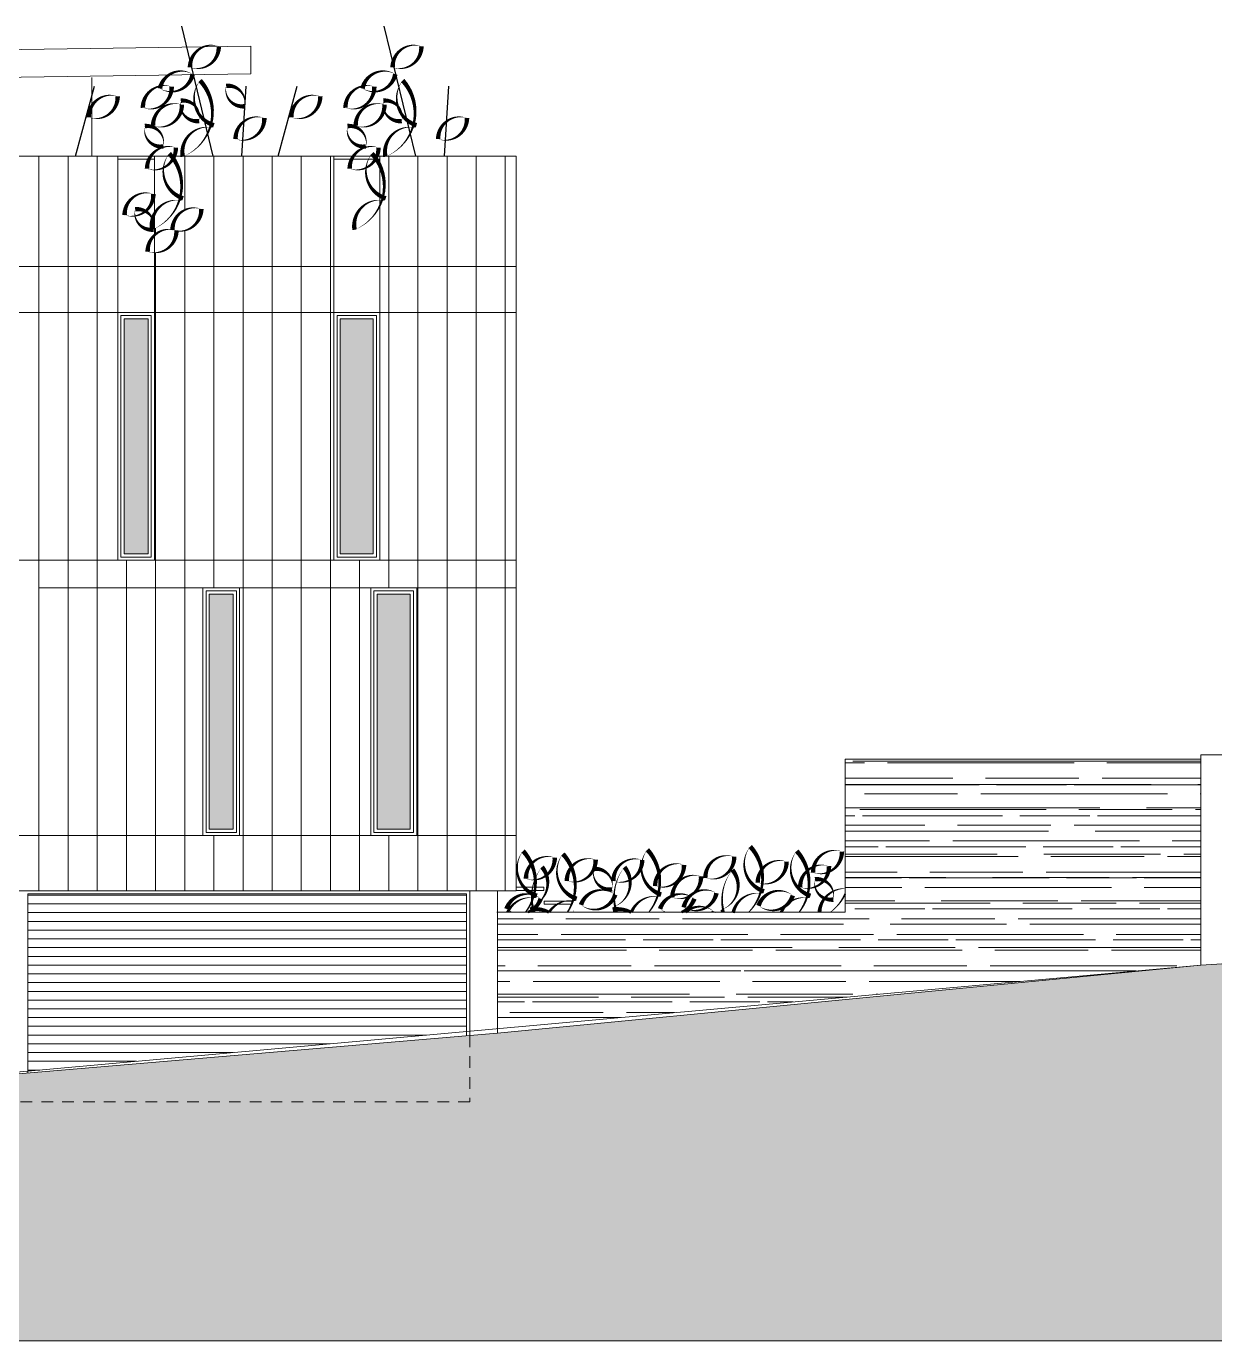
# Model space of a CAD drawing. Header units: metres. Extents: x -45 to 1930, y -347 to 488.
# Drawn here: x 122.42 to 135.36, y -257.27 to -242.95 of the extents above; entities that cross this region are included whole.
import ezdxf

# ---------------------------------------------------------------- set-up
doc = ezdxf.new("R2010")
doc.units = ezdxf.units.M
doc.linetypes.add('DASHED', pattern=[19.05, 12.7, -6.35])
doc.layers.add('FLOATINGWINDOWS', color=2, linetype='Continuous', plot=False)
for name, color, linetype in [('SRAFY', 3, 'Continuous'), ('srafy sklo', 252, 'Continuous'), ('SRAFY-TERÉN', 252, 'Continuous'), ('zariz.predmety', 203, 'Continuous'), ('ZARIZOVAKY', 251, 'Continuous'), ('ZDIVO', 1, 'Continuous')]:
    doc.layers.add(name, color=color, linetype=linetype)

msp = doc.modelspace()

# ---------------------------------------------------------------- hatches: boundary and pattern name
at = {"linetype": 'Continuous', "lineweight": 0}
h = msp.add_hatch(dxfattribs=at)
h.set_pattern_fill('LINE', color=252, scale=0.03, style=0)
h.set_pattern_definition([(0, (1.85, 0), (0, 0.09525), [])])
h.paths.add_polyline_path([(122.434188, -252.39892), (122.434188, -254.329119), (127.214188, -253.896896), (127.214188, -252.39892)])
at = {"layer": 'SRAFY', "linetype": 'Continuous', "lineweight": 0}
msp.add_hatch(color=251, dxfattribs=at).paths.add_polyline_path([(91.814433, -253.627021), (91.814433, -257.26569), (216.03018, -257.26569), (216.03018, -245.101004), (214.509782, -246.101004), (209.897095, -247.291004), (168.294923, -251.256004), (156.947883, -251.556004), (141.950195, -252.96392), (138.549188, -252.96392), (135.214086, -253.17352), (127.549188, -253.915358), (127.249188, -253.940827), (118.731597, -254.66392), (110.210178, -254.66392), (110.210178, -254.81392), (104.210178, -254.81392), (104.210178, -254.66392), (103.170297, -254.66392), (100.660283, -253.627021)])
h = msp.add_hatch(dxfattribs=at)
h.set_pattern_fill('AR-RROOF', color=251, scale=0.01, style=0)
h.paths.add_polyline_path([(127.549188, -252.597478), (127.549188, -253.866605), (135.214086, -253.17352), (135.214086, -250.930555), (131.338541, -250.930555), (131.338541, -252.597478)])
at = {"layer": 'srafy sklo', "linetype": 'Continuous', "lineweight": 0}
h = msp.add_hatch(dxfattribs=at)
h.set_pattern_fill('DOTS', color=256, scale=0.05, style=0)
h.set_pattern_definition([(0, (127.22875, -244.36392), (0.0396875, 0.079375), [0, -0.079375])])
h.paths.add_polyline_path([(118.250226, -246.13392), (117.990226, -246.13392), (117.990226, -248.69392), (118.250226, -248.69392)])
h.paths.add_polyline_path([(121.090394, -246.13392), (120.630394, -246.13392), (120.630394, -248.69392), (121.090394, -248.69392)])
h.paths.add_polyline_path([(123.743489, -246.13392), (123.483489, -246.13392), (123.483489, -248.69392), (123.743489, -248.69392)])
h.paths.add_polyline_path([(126.197221, -246.13392), (125.837221, -246.13392), (125.837221, -248.69392), (126.197221, -248.69392)])
h.paths.add_polyline_path([(126.599857, -249.13392), (126.239857, -249.13392), (126.239857, -251.69392), (126.599857, -251.69392)])
h.paths.add_polyline_path([(124.670333, -249.13392), (124.410333, -249.13392), (124.410333, -251.69392), (124.670333, -251.69392)])
h.paths.add_polyline_path([(121.920554, -249.13392), (121.560554, -249.13392), (121.560554, -251.69392), (121.920554, -251.69392)])
h.paths.add_polyline_path([(119.349911, -249.13392), (118.889911, -249.13392), (118.889911, -251.69392), (119.349911, -251.69392)])
at = {"layer": 'SRAFY-TERÉN', "linetype": 'Continuous', "lineweight": 0}
h = msp.add_hatch(dxfattribs=at)
h.set_pattern_fill('LINE', color=256, scale=0.1, angle=90, style=0)
h.paths.add_polyline_path([(117.920226, -246.06392), (117.920226, -244.433144, -0.055640068), (117.920226, -244.380465), (117.920226, -244.36392), (117.680067, -244.36392, -0.059217392), (117.675354, -244.406715, -0.210931548), (117.534365, -244.36392), (116.949188, -244.36392), (116.949188, -252.36392), (127.75533, -252.36392), (127.75533, -252.32702), (127.75533, -251.76392), (119.007954, -251.76392), (118.819911, -251.76392), (118.819911, -249.06392), (119.419911, -249.06392), (119.419911, -251.76392), (121.490554, -251.76392), (121.490554, -249.06392), (121.990554, -249.06392), (121.990554, -251.76392), (124.340333, -251.76392), (124.340333, -249.06392), (124.740333, -249.06392), (127.75533, -249.06392), (127.75533, -248.76392), (123.749188, -248.76392), (123.413489, -248.76392), (120.560394, -248.76392), (120.560394, -246.06392), (118.320226, -246.06392), (118.320226, -248.76392), (117.920226, -248.76392)])
h = msp.add_hatch(dxfattribs=at)
h.set_pattern_fill('LINE', color=256, scale=0.1, angle=90, style=0)
h.paths.add_polyline_path([(121.160394, -245.56392), (123.413489, -245.56392), (123.413489, -244.36392), (121.424371, -244.36392, -0.006262489), (121.412371, -244.36899, -0.004681053), (121.411507, -244.36392), (121.160394, -244.36392)], flags=17)
h = msp.add_hatch(dxfattribs=at)
h.set_pattern_fill('LINE', color=256, scale=0.1, angle=90, style=0)
h.paths.add_polyline_path([(123.813489, -245.56392), (125.767221, -245.56392), (125.767221, -244.36392), (124.133249, -244.36392, -0.006262489), (124.121249, -244.36899, -0.004681053), (124.120385, -244.36392), (124.029014, -244.36392, -0.02750865), (124.017894, -244.387539, -0.215985888), (124.094022, -244.810028, 0.031518356), (124.130826, -244.823729, 0.627219535), (124.103248, -244.844985, 0.017026921), (124.084719, -244.842433, -0.2063766), (123.813489, -245.152281), (123.813489, -245.223748, -0.227975309), (124.00965, -245.161449, -0.512561604), (124.323445, -244.937506, -0.46261476), (124.052757, -245.177718, -0.41540815), (123.813489, -245.41427)], flags=17)
h = msp.add_hatch(dxfattribs=at)
h.set_pattern_fill('LINE', color=256, scale=0.1, angle=90, style=0)
h.paths.add_polyline_path([(127.75533, -245.56392), (127.75533, -244.36392), (126.340656, -244.36392, -0.006262489), (126.328656, -244.36899, -0.004681053), (126.327792, -244.36392), (126.267221, -244.36392), (126.267221, -244.46026, -0.174051728), (126.301429, -244.810028, 0.031518356), (126.338232, -244.823729, 0.627219535), (126.310655, -244.844985, 0.017026921), (126.292125, -244.842433, -0.032547582), (126.267221, -244.905319), (126.267221, -245.56392)], flags=17)
h = msp.add_hatch(dxfattribs=at)
h.set_pattern_fill('LINE', color=256, scale=0.1, angle=90, style=0)
h.paths.add_polyline_path([(121.160394, -246.06392), (123.413489, -246.06392), (123.413489, -245.56392), (121.160394, -245.56392)], flags=17)
h = msp.add_hatch(dxfattribs=at)
h.set_pattern_fill('LINE', color=256, scale=0.1, angle=90, style=0)
h.paths.add_polyline_path([(123.813489, -246.06392), (125.767221, -246.06392), (125.767221, -245.56392), (123.813489, -245.56392)], flags=17)
h = msp.add_hatch(dxfattribs=at)
h.set_pattern_fill('LINE', color=256, scale=0.1, angle=90, style=0)
h.paths.add_polyline_path([(127.75533, -246.06392), (127.75533, -245.56392), (126.267221, -245.56392), (126.267221, -246.06392)], flags=17)
h = msp.add_hatch(dxfattribs=at)
h.set_pattern_fill('LINE', color=256, scale=0.1, angle=90, style=0)
h.paths.add_polyline_path([(123.413489, -246.06392), (121.160394, -246.06392), (121.160394, -248.76392), (123.413489, -248.76392)], flags=17)
h = msp.add_hatch(dxfattribs=at)
h.set_pattern_fill('LINE', color=256, scale=0.1, angle=90, style=0)
h.paths.add_polyline_path([(125.767221, -246.06392), (123.813489, -246.06392), (123.813489, -248.76392), (125.767221, -248.76392)], flags=17)
h = msp.add_hatch(dxfattribs=at)
h.set_pattern_fill('LINE', color=256, scale=0.1, angle=90, style=0)
h.paths.add_polyline_path([(127.75533, -248.76392), (127.75533, -246.06392), (126.267221, -246.06392), (126.267221, -248.76392)], flags=17)
h = msp.add_hatch(dxfattribs=at)
h.set_pattern_fill('LINE', color=256, scale=0.1, angle=90, style=0)
h.paths.add_polyline_path([(126.169857, -249.06392), (124.740333, -249.06392), (124.740333, -251.76392), (126.169857, -251.76392)])
h = msp.add_hatch(dxfattribs=at)
h.set_pattern_fill('LINE', color=256, scale=0.1, angle=90, style=0)
h.paths.add_polyline_path([(127.75533, -251.76392), (127.75533, -249.06392), (126.669857, -249.06392), (126.669857, -251.76392)], flags=17)

# ---------------------------------------------------------------- linework, layer by layer
at = {"layer": 'FLOATINGWINDOWS', "linetype": 'Continuous', "lineweight": 0}
for p, q in [((127.75533, -245.56392), (117.549188, -245.56392)), ((127.75533, -246.06392), (117.549188, -246.06392)), ((123.749188, -248.76392), (120.099188, -248.76392)), ((127.75533, -248.76392), (123.749188, -248.76392)), ((127.757954, -249.06392), (122.557954, -249.06392)), ((127.757954, -251.76392), (119.007954, -251.76392))]:
    msp.add_line(p, q, dxfattribs=at)
at = {"layer": 'FLOATINGWINDOWS', "linetype": 'Continuous', "lineweight": 0, "flags": 128}
msp.add_lwpolyline([(91.814433, -253.627021), (91.814433, -257.26569), (216.03018, -257.26569), (216.03018, -245.101004), (214.509782, -246.101004), (209.897095, -247.291004), (168.294923, -251.256004), (156.947883, -251.556004), (141.950195, -252.96392), (138.549188, -252.96392), (135.214086, -253.17352), (135.214086, -253.17352), (127.549188, -253.915358), (127.249188, -253.940827), (118.731597, -254.66392), (110.210178, -254.66392), (110.210178, -254.81392), (104.210178, -254.81392), (104.210178, -254.66392), (103.170297, -254.66392), (100.660283, -253.627021)], close=True, dxfattribs=at)
at = {"layer": 'SRAFY', "linetype": 'Continuous', "lineweight": 0}
for p, q in [((123.413489, -246.06392), (123.413489, -244.36392)), ((123.813489, -246.06392), (123.813489, -244.36392)), ((125.767221, -246.06392), (125.767221, -244.36392)), ((126.267221, -246.06392), (126.267221, -244.36392)), ((123.413489, -246.06392), (123.413489, -248.76392)), ((123.813489, -246.06392), (123.813489, -248.76392)), ((125.767221, -246.06392), (125.767221, -248.76392)), ((126.267221, -246.06392), (126.267221, -248.76392)), ((124.340333, -249.06392), (124.340333, -251.76392)), ((124.740333, -249.06392), (124.740333, -251.76392)), ((126.169857, -249.06392), (126.169857, -251.76392)), ((126.669857, -249.06392), (126.669857, -251.76392)), ((135.214086, -250.930555), (131.338541, -250.930555)), ((131.338541, -250.930555), (131.338541, -252.597478)), ((135.514086, -250.882292), (135.214086, -250.882292)), ((135.214086, -251.67352), (135.214086, -250.882292)), ((135.214086, -253.17352), (135.214086, -251.67352)), ((127.249188, -252.36392), (127.249188, -253.940827)), ((127.249188, -252.36392), (127.249188, -253.940827)), ((127.549188, -252.36392), (127.549188, -253.915358)), ((131.338541, -252.597478), (127.54455, -252.597478)), ((135.214086, -253.17352), (138.573528, -252.96392)), ((135.214086, -253.17352), (118.731597, -254.66392)), ((91.814433, -257.26569), (138.549188, -257.26569))]:
    msp.add_line(p, q, dxfattribs=at)
at = {"layer": 'SRAFY', "linetype": 'DASHED', "lineweight": 0, "ltscale": 0.01}
for p, q in [((127.249188, -253.940827), (127.249188, -254.66392)), ((127.249188, -254.66392), (118.731597, -254.66392))]:
    msp.add_line(p, q, dxfattribs=at)
at = {"layer": 'SRAFY', "linetype": 'Continuous', "lineweight": 0}
for points in [[(126.267221, -244.36392), (127.75533, -244.36392), (127.75533, -252.36392), (116.949188, -252.36392), (116.949188, -244.36392), (117.922665, -244.36392)], [(121.160394, -244.36392), (123.413489, -244.36392)], [(123.813489, -244.36392), (125.767221, -244.36392)], [(122.434188, -254.349592), (122.434188, -252.39892), (127.214188, -252.39892), (127.214188, -253.943798)]]:
    msp.add_lwpolyline(points, dxfattribs=at)
for points in [[(123.413489, -246.06392), (123.813489, -246.06392), (123.813489, -248.76392), (123.413489, -248.76392)], [(123.448489, -246.09892), (123.778489, -246.09892), (123.778489, -248.72892), (123.448489, -248.72892)], [(125.767221, -246.06392), (126.267221, -246.06392), (126.267221, -248.76392), (125.767221, -248.76392)], [(125.802221, -246.09892), (126.232221, -246.09892), (126.232221, -248.72892), (125.802221, -248.72892)], [(123.483489, -246.13392), (123.743489, -246.13392), (123.743489, -248.69392), (123.483489, -248.69392)], [(125.837221, -246.13392), (126.197221, -246.13392), (126.197221, -248.69392), (125.837221, -248.69392)], [(124.340333, -249.06392), (124.740333, -249.06392), (124.740333, -251.76392), (124.340333, -251.76392)], [(124.375333, -249.09892), (124.705333, -249.09892), (124.705333, -251.72892), (124.375333, -251.72892)], [(126.169857, -249.06392), (126.669857, -249.06392), (126.669857, -251.76392), (126.169857, -251.76392)], [(126.204857, -249.09892), (126.634857, -249.09892), (126.634857, -251.72892), (126.204857, -251.72892)], [(124.410333, -249.13392), (124.670333, -249.13392), (124.670333, -251.69392), (124.410333, -251.69392)], [(126.239857, -249.13392), (126.599857, -249.13392), (126.599857, -251.69392), (126.239857, -251.69392)], [(127.75533, -252.32702), (127.75533, -252.36202), (128.05533, -252.36202), (128.05533, -252.32702)], [(128.059967, -252.47702), (128.059967, -252.51202), (128.359967, -252.51202), (128.359967, -252.47702)]]:
    msp.add_lwpolyline(points, close=True, dxfattribs=at)
at = {"layer": 'zariz.predmety', "color": 253, "linetype": 'Continuous', "ltscale": 0.001}
for p, q in [((124.453993, -244.36392), (124.109829, -242.947786)), ((126.6614, -244.36392), (126.317235, -242.947786)), ((122.95247, -244.36392), (123.160548, -243.600568)), ((124.764364, -244.36392), (124.812188, -243.598582)), ((125.159877, -244.36392), (125.367955, -243.600568)), ((126.971771, -244.36392), (127.019594, -243.598582))]:
    msp.add_line(p, q, dxfattribs=at)
for points in [[(124.514062, -243.165897, 0, 0, 0.520567051), (124.514062, -243.165897, 0, 0.05, 0.520567051), (124.200321, -243.395842, 0, 0.05, 0.520567051), (124.514062, -243.165897, 0.05, 0.05, 0)], [(126.721469, -243.165897, 0, 0, 0.520567051), (126.721469, -243.165897, 0, 0.05, 0.520567051), (126.407728, -243.395842, 0, 0.05, 0.520567051), (126.721469, -243.165897, 0.05, 0.05, 0)], [(123.872619, -243.625541, 0, 0, 0.520567051), (123.872619, -243.625541, 0, 0.05, 0.520567051), (124.229189, -243.470089, 0, 0.05, 0.520567051), (123.872619, -243.625541, 0.05, 0.05, 0)], [(124.310193, -243.538154, 0, 0, 0.520567051), (124.310193, -243.538154, 0, 0.05, 0.520567051), (124.460024, -244.026517, 0, 0.05, 0.520567051), (124.438343, -244.049618, 0, 0.05, 0.520567051), (124.121249, -244.36899, 0, 0.05, 0.520567051), (124.310193, -243.538154, 0.05, 0.05, 0)], [(126.080026, -243.625541, 0, 0, 0.520567051), (126.080026, -243.625541, 0, 0.05, 0.520567051), (126.436596, -243.470089, 0, 0.05, 0.520567051), (126.080026, -243.625541, 0.05, 0.05, 0)], [(126.517599, -243.538154, 0, 0, 0.520567051), (126.517599, -243.538154, 0, 0.05, 0.520567051), (126.66743, -244.026517, 0, 0.05, 0.520567051), (126.64575, -244.049618, 0, 0.05, 0.520567051), (126.328656, -244.36899, 0, 0.05, 0.520567051), (126.517599, -243.538154, 0.05, 0.05, 0)], [(123.411928, -243.710993, 0, 0, 0.520567051), (123.411928, -243.710993, 0, 0.05, 0.520567051), (123.098187, -243.940937, 0, 0.05, 0.520567051), (123.411928, -243.710993, 0.05, 0.05, 0)], [(124.000914, -243.605975, 0, 0, 0.520567051), (124.000914, -243.605975, 0, 0.05, 0.520567051), (123.687173, -243.835919, 0, 0.05, 0.520567051), (124.000914, -243.605975, 0.05, 0.05, 0)], [(124.794043, -243.818905, 0, 0, 0.520567051), (124.794043, -243.818905, 0, 0.05, 0.520567051), (124.594333, -243.596612, 0, 0.05, 0.520567051), (124.794043, -243.818905, 0.05, 0.05, 0)], [(125.619335, -243.710993, 0, 0, 0.520567051), (125.619335, -243.710993, 0, 0.05, 0.520567051), (125.305594, -243.940937, 0, 0.05, 0.520567051), (125.619335, -243.710993, 0.05, 0.05, 0)], [(126.208321, -243.605975, 0, 0, 0.520567051), (126.208321, -243.605975, 0, 0.05, 0.520567051), (125.89458, -243.835919, 0, 0.05, 0.520567051), (126.208321, -243.605975, 0.05, 0.05, 0)], [(124.111587, -243.802447, 0, 0, 0.520567051), (124.111587, -243.802447, 0, 0.05, 0.520567051), (123.797846, -244.032392, 0, 0.05, 0.520567051), (124.111587, -243.802447, 0.05, 0.05, 0)], [(124.299721, -243.980706, 0, 0, 0.520567051), (124.299721, -243.980706, 0, 0.05, 0.520567051), (124.100012, -243.758413, 0, 0.05, 0.520567051), (124.299721, -243.980706, 0.05, 0.05, 0)], [(126.318994, -243.802447, 0, 0, 0.520567051), (126.318994, -243.802447, 0, 0.05, 0.520567051), (126.005253, -244.032392, 0, 0.05, 0.520567051), (126.318994, -243.802447, 0.05, 0.05, 0)], [(126.507128, -243.980706, 0, 0, 0.520567051), (126.507128, -243.980706, 0, 0.05, 0.520567051), (126.307418, -243.758413, 0, 0.05, 0.520567051), (126.507128, -243.980706, 0.05, 0.05, 0)], [(125.010452, -243.94669, 0, 0, 0.520567051), (125.010452, -243.94669, 0, 0.05, 0.520567051), (124.696711, -244.176635, 0, 0.05, 0.520567051), (125.010452, -243.94669, 0.05, 0.05, 0)], [(127.217858, -243.94669, 0, 0, 0.520567051), (127.217858, -243.94669, 0, 0.05, 0.520567051), (126.904118, -244.176635, 0, 0.05, 0.520567051), (127.217858, -243.94669, 0.05, 0.05, 0)], [(123.909018, -244.257366, 0, 0, 0.520567051), (123.909018, -244.257366, 0, 0.05, 0.520567051), (123.709309, -244.035073, 0, 0.05, 0.520567051), (123.909018, -244.257366, 0.05, 0.05, 0)], [(126.116425, -244.257366, 0, 0, 0.520567051), (126.116425, -244.257366, 0, 0.05, 0.520567051), (125.916715, -244.035073, 0, 0.05, 0.520567051), (126.116425, -244.257366, 0.05, 0.05, 0)], [(123.732599, -244.499563, 0, 0, 0.520567051), (123.732599, -244.499563, 0, 0.05, 0.520567051), (124.04634, -244.269618, 0, 0.05, 0.520567051), (123.732599, -244.499563, 0.05, 0.05, 0)], [(125.940006, -244.499563, 0, 0, 0.520567051), (125.940006, -244.499563, 0, 0.05, 0.520567051), (126.253746, -244.269618, 0, 0.05, 0.520567051), (125.940006, -244.499563, 0.05, 0.05, 0)], [(123.975097, -244.333521, 0, 0, 0.520567051), (123.975097, -244.333521, 0, 0.05, 0.520567051), (124.124928, -244.821884, 0, 0.05, 0.520567051), (124.103248, -244.844985, 0, 0.05, 0.520567051), (123.786154, -245.164357, 0, 0.05, 0.520567051), (123.975097, -244.333521, 0.05, 0.05, 0)], [(126.182504, -244.333521, 0, 0, 0.520567051), (126.182504, -244.333521, 0, 0.05, 0.520567051), (126.332335, -244.821884, 0, 0.05, 0.520567051), (126.310655, -244.844985, 0, 0.05, 0.520567051), (125.99356, -245.164357, 0, 0.05, 0.520567051), (126.182504, -244.333521, 0.05, 0.05, 0)], [(123.801529, -244.774444, 0, 0, 0.520567051), (123.801529, -244.774444, 0, 0.05, 0.520567051), (123.487789, -245.004388, 0, 0.05, 0.520567051), (123.801529, -244.774444, 0.05, 0.05, 0)], [(123.803027, -245.162925, 0, 0, 0.520567051), (123.803027, -245.162925, 0, 0.05, 0.520567051), (123.603318, -244.940632, 0, 0.05, 0.520567051), (123.803027, -245.162925, 0.05, 0.05, 0)], [(124.323445, -244.937506, 0, 0, 0.520567051), (124.323445, -244.937506, 0, 0.05, 0.520567051), (124.009704, -245.16745, 0, 0.05, 0.520567051), (124.323445, -244.937506, 0.05, 0.05, 0)], [(124.052703, -245.171717, 0, 0, 0.520567051), (124.052703, -245.171717, 0, 0.05, 0.520567051), (123.738962, -245.401661, 0, 0.05, 0.520567051), (124.052703, -245.171717, 0.05, 0.05, 0)], [(128.174245, -252.003842, 0, 0, 0.520567051), (128.174245, -252.003842, 0, 0.05, 0.520567051), (127.860504, -252.233787, 0, 0.05, 0.520567051), (128.174245, -252.003842, 0.05, 0.05, 0)], [(128.619677, -252.026969, 0, 0, 0.520567051), (128.619677, -252.026969, 0, 0.05, 0.520567051), (128.305936, -252.256913, 0, 0.05, 0.520567051), (128.619677, -252.026969, 0.05, 0.05, 0)], [(129.126564, -252.029165, 0, 0, 0.520567051), (129.126564, -252.029165, 0, 0.05, 0.520567051), (128.812823, -252.25911, 0, 0.05, 0.520567051), (129.126564, -252.029165, 0.05, 0.05, 0)], [(130.129209, -251.99399, 0, 0, 0.520567051), (130.129209, -251.99399, 0, 0.05, 0.520567051), (129.815468, -252.223935, 0, 0.05, 0.520567051), (130.129209, -251.99399, 0.05, 0.05, 0)], [(131.302202, -251.93707, 0, 0, 0.520567051), (131.302202, -251.93707, 0, 0.05, 0.520567051), (130.988462, -252.167014, 0, 0.05, 0.520567051), (131.302202, -251.93707, 0.05, 0.05, 0)], [(128.79887, -252.34961, 0, 0, 0.520567051), (128.79887, -252.34961, 0, 0.05, 0.520567051), (128.599161, -252.127317, 0, 0.05, 0.520567051), (128.79887, -252.34961, 0.05, 0.05, 0)], [(129.582229, -252.082539, 0, 0, 0.520567051), (129.582229, -252.082539, 0, 0.05, 0.520567051), (129.268488, -252.312483, 0, 0.05, 0.520567051), (129.582229, -252.082539, 0.05, 0.05, 0)], [(130.699577, -252.047495, 0, 0, 0.520567051), (130.699577, -252.047495, 0, 0.05, 0.520567051), (130.385836, -252.277439, 0, 0.05, 0.520567051), (130.699577, -252.047495, 0.05, 0.05, 0)], [(131.161703, -252.096338, 0, 0, 0.520567051), (131.161703, -252.096338, 0, 0.05, 0.520567051), (130.847963, -252.326283, 0, 0.05, 0.520567051), (131.161703, -252.096338, 0.05, 0.05, 0)], [(129.768309, -252.207959, 0, 0, 0.520567051), (129.768309, -252.207959, 0, 0.05, 0.520567051), (129.454568, -252.437903, 0, 0.05, 0.520567051), (129.768309, -252.207959, 0.05, 0.05, 0)], [(131.208801, -252.460524, 0, 0, 0.520567051), (131.208801, -252.460524, 0, 0.05, 0.520567051), (131.009091, -252.238231, 0, 0.05, 0.520567051), (131.208801, -252.460524, 0.05, 0.05, 0)], [(128.833209, -252.40752, 0, 0, 0.520567051), (128.833209, -252.40752, 0, 0.05, 0.520567051), (128.460237, -252.51797, 0, 0.05, 0.520567051), (128.833209, -252.40752, 0.05, 0.05, 0)], [(129.579377, -252.545556, 0, 0, 0.520567051), (129.579377, -252.545556, 0, 0.05, 0.520567051), (129.935947, -252.390104, 0, 0.05, 0.520567051), (129.579377, -252.545556, 0.05, 0.05, 0)], [(130.767843, -252.416161, 0, 0, 0.520567051), (130.767843, -252.416161, 0, 0.05, 0.520567051), (130.39487, -252.52661, 0, 0.05, 0.520567051), (130.767843, -252.416161, 0.05, 0.05, 0)]]:
    msp.add_lwpolyline(points, format="xyseb", close=True, dxfattribs=at)
for points in [[(127.856275, -252.597478, 0.013745, 0.05, 0.362794624), (127.829428, -251.931073, 0, 0, 0), (127.829428, -251.931073, 0, 0.05, 0.520567051), (127.979259, -252.419436, 0, 0.05, 0.520567051), (127.957578, -252.442537, 0, 0.034033, 0.338831876), (127.66172, -252.597478, 0, 0, 0)], [(128.313157, -252.597478, 0.01573, 0.05, 0.341372853), (128.263353, -251.963388, 0, 0, 0), (128.263353, -251.963388, 0, 0.05, 0.520567051), (128.413184, -252.451751, 0, 0.05, 0.520567051), (128.391504, -252.474852, 0, 0.030667, 0.303188141), (128.112644, -252.598649, 0, 0, 0)], [(129.199324, -252.597478, 0.012861, 0.05, 0.372422617), (129.183472, -251.917274, 0, 0, 0), (129.183472, -251.917274, 0, 0.05, 0.520567051), (129.333303, -252.405636, 0, 0.05, 0.520567051), (129.311622, -252.428738, 0, 0.035651, 0.356238693), (129.009058, -252.599369, 0, 0, 0)], [(130.288023, -252.597478, 0.010494, 0.05, 0.398517947), (130.303859, -251.88223, 0, 0, 0), (130.303859, -251.88223, 0, 0.05, 0.520567051), (130.45369, -252.370592, 0, 0.05, 0.520567051), (130.432009, -252.393694, 0, 0.039679, 0.40044106), (130.117083, -252.604928, 0, 0, 0)], [(130.836956, -252.597478, 0.013745, 0.05, 0.362794624), (130.810109, -251.931073, 0, 0, 0), (130.810109, -251.931073, 0, 0.05, 0.520567051), (130.95994, -252.419436, 0, 0.05, 0.520567051), (130.938259, -252.442537, 0, 0.034033, 0.338831876), (130.642401, -252.597478, 0, 0, 0)], [(128.112644, -252.598649, 0.032356, 0.05, 0.171010333), (127.907452, -252.56968, 0, 0.05, 0.520567051), (127.915045, -252.538922, 0, 0.05, 0.520567051), (128.035153, -252.105193, 0, 0.026094, 0.255858213), (127.950191, -252.597478, 0, 0, 0)], [(129.009058, -252.599369, 0.032537, 0.05, 0.169217863), (128.805797, -252.571394, 0, 0.05, 0.520567051), (128.81339, -252.540636, 0, 0.05, 0.520567051), (128.933499, -252.106907, 0, 0.026003, 0.25493109), (128.847952, -252.597478, 0, 0, 0)], [(129.989029, -252.597478, 0.011573, 0.05, 0.386561661), (129.989544, -252.57147, 0, 0.05, 0.520567051), (130.109653, -252.13774, 0, 0.024389, 0.238491582), (130.014717, -252.597478, 0, 0, 0)], [(127.88083, -252.597478, 0.027057, 0.05, 0.223866072), (128.020814, -252.451205, 0, 0, 0), (128.020814, -252.451205, 0, 0.05, 0.520567051), (127.647842, -252.561654, 0, 0.007947, 0.076430317), (127.710488, -252.597478, 0, 0.007947, 0.076430317)], [(129.554634, -252.597478, 0.027057, 0.05, 0.223866072), (129.694618, -252.451205, 0, 0, 0), (129.694618, -252.451205, 0, 0.05, 0.520567051), (129.321646, -252.561654, 0, 0.007947, 0.076430317), (129.384292, -252.597478, 0, 0.007947, 0.076430317)], [(131.338541, -252.340346, 0.00382, 0.043796, 0.403755705), (131.057666, -252.598472, 0.00382, 0.043796, 0.403755705)], [(131.178035, -252.597478, 0.006729, 0.019709, 0.125250936), (131.338541, -252.397355, 0, 0, 0)], [(128.377521, -252.565752, 0, 0.004581, 0.043999722), (128.373048, -252.597478, 0, 0, 0)], [(129.903231, -252.597478, 0.048955, 0.05, 0.010028608), (129.906434, -252.58851, 0, 0, 0), (129.906434, -252.58851, 0, 0.036529, 0.365766316), (129.600179, -252.597478, 0, 0, 0)], [(131.09255, -252.603036, 0, 0.003863, 0.037095148), (131.057666, -252.598472, 0, 0, 0)]]:
    msp.add_lwpolyline(points, format="xyseb", dxfattribs=at)
at = {"layer": 'ZARIZOVAKY', "linetype": 'Continuous', "lineweight": 0}
for p, q in [((124.863657, -243.16392), (120.910953, -243.22172)), ((124.863657, -243.16392), (124.863657, -243.46392)), ((120.910953, -243.52379), (124.863657, -243.46392)), ((123.131952, -243.506101), (123.131952, -244.36392)), ((123.413626, -244.36392), (123.813626, -244.36392)), ((123.413626, -244.39392), (123.813626, -244.39392)), ((125.767221, -244.36392), (126.267221, -244.36392)), ((125.767221, -244.39392), (126.267221, -244.39392))]:
    msp.add_line(p, q, dxfattribs=at)
at = {"layer": 'ZDIVO', "linetype": 'Continuous', "lineweight": 0}
for p, q in [((127.75533, -245.56392), (127.75533, -246.06392)), ((127.75533, -251.76392), (127.75533, -252.36392)), ((127.249188, -252.36392), (118.533797, -252.36392))]:
    msp.add_line(p, q, dxfattribs=at)

doc.saveas('drawing.dxf')
